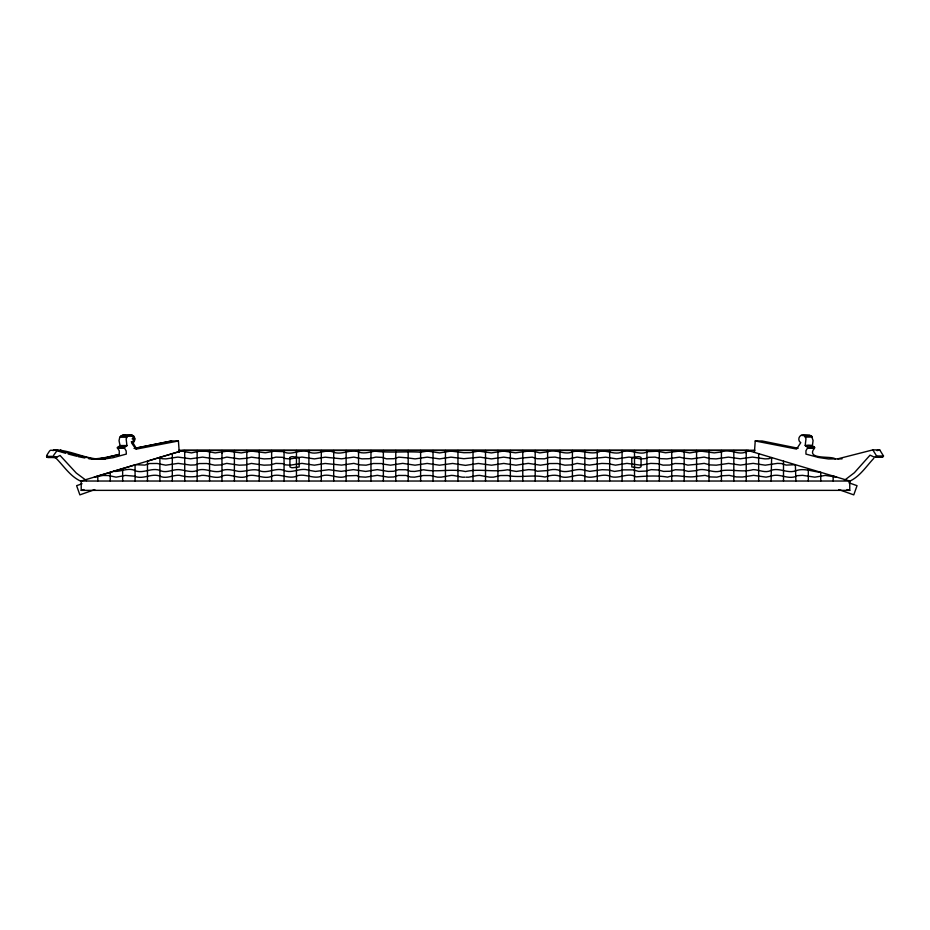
<?xml version="1.0" encoding="UTF-8"?>
<svg xmlns="http://www.w3.org/2000/svg" width="930" height="930" viewBox="0 0 930 930"><rect width="100%" height="100%" fill="white"/><g stroke="black" fill="none" stroke-linecap="round" stroke-linejoin="round"><path stroke-width="1.4" d="M708.997 450.469L708.997 480.961M221.968 480.961L221.968 450.469M122.214 435.775L132.432 435.298C135.42 436.542 135.722 441.169 132.897 442.657L136.454 448.69M754.428 452.166L755.23 440.983L762.123 440.983L798.161 448.272M842.057 458.862L828.456 458.967L818.83 457.537L805.95 454.107L805.961 450.725L807.775 447.597L805.217 445.389L805.985 438.739L804.555 435.775L801.23 435.298C798.231 436.542 797.94 441.169 800.765 442.657L796.568 449.062L755.23 440.983M835.349 458.967C832.036 455.642 808.321 459.815 813.146 450.062C818.04 445.644 807.903 444.738 805.485 445.982M812.367 445.982L813.076 440.529L811.437 435.775L802.974 435.124M132.432 435.298L122.376 435.263L119.761 437.216L119.04 440.692L120.04 445.551L117.401 447.76L119.261 450.876L119.273 454.259L106.008 457.734L91.942 459.153M179.234 452.166L178.421 440.983L135.838 449.19L131.514 442.796C134.42 441.343 134.129 436.635 131.049 435.438L127.631 435.926L126.143 438.902L126.933 445.551L124.295 447.76L126.154 450.876L126.341 454.073L112.89 457.734L102.974 459.199L93.314 459.083L57.3 450.271L50.418 450.271L49.523 451.062L46.988 454.944L46.884 457.118L55.847 457.467L60.078 455.479L76.26 473.033L86.513 480.624M54.661 457.56L53.394 456.363L53.87 454.944L57.3 450.271M844.405 480.345L854.379 472.719L870.05 455.165L874.223 457.095L876.606 455.991L872.817 449.899L837.849 458.827M875.374 457.176L882.256 457.176L883.5 455.991L879.71 449.899L872.817 449.899M721.401 451.98L714.263 452.875L700.825 451.108L689.723 452.91L679.47 451.097L665.601 452.794L657.068 451.248L647.582 451.631C639.538 456.119 630.761 448.632 622.437 451.748C615.335 455.398 607.79 450.26 600.489 451.213C591.503 455.665 581.982 449.55 572.752 451.678C564.626 455.84 556.012 448.341 547.619 451.817M873.816 458.304C866.039 466.558 859.715 476.916 848.916 481.554M135.083 470.534L135.571 470.929C143.929 473.626 151.555 467.406 159.797 470.336C165.877 473.707 172.201 469.394 178.455 469.615C184.617 469.859 190.836 473.033 197.032 470.58C204.891 467.209 212.54 473.312 220.643 471.196C226.304 468.092 232.791 470.278 238.65 471.405C246.218 471.928 253.727 467.546 260.993 471.254C269.003 473.207 276.617 467.104 284.382 470.603C292.148 473.637 299.518 467.802 307.458 469.871A3.418 1 0 0 1 308.737 470.266L315.444 471.44L328.848 469.697L341.205 471.359L353.435 469.627L365.699 471.44L377.348 469.615L388.205 471.429L393.727 471.266L398.447 469.72L405.945 469.755L410.607 471.312L414.641 471.44L420.709 470.429M721.401 470.696C731.817 468.964 742.582 472.638 753.184 469.627C759.159 469.685 765.332 473.579 771.168 470.336C779.41 467.406 787.047 473.626 795.394 470.929C803.532 467.616 812.46 471.65 820.748 472.324L820.748 480.961M53.08 450.69L53.952 449.899C71.389 449.76 87.42 460.687 105.195 458.967M59.973 450.69L60.834 449.899M721.424 451.957C729.597 447.958 738.153 455.898 746.244 451.782M696.558 470.58C704.754 466.988 713.031 474.102 721.389 470.708M696.57 464.326L704.231 463.384L710.125 464.907L716.24 465.186L728.55 463.407L740.443 465.081L753.137 463.373L765.239 465.186L777.457 463.373L781.433 463.547L786.141 465.093L795.371 464.698M547.596 470.568L537.249 471.266L534.413 470.022L528.589 469.615L516.324 471.44L510.268 470.429M696.558 476.3L705.056 475.37L710.415 476.927L716.914 477.137L722.378 475.753L729.26 475.381L736.258 476.916L742.466 477.032L753.637 475.346L766.076 477.148L771.075 476.114M522.776 457.967L515.883 458.897L503.723 457.142L491.435 458.897L480.031 457.153L463.884 458.699L450.945 457.153L439.53 458.897L427.254 457.142L415.082 458.897L408.189 457.967M547.619 470.557C551.537 469.243 556.814 468.848 560.569 470.917C568.637 473.498 575.926 467.674 583.994 470.115L589.76 471.359L602.129 469.697L608.348 469.941L614.544 471.429L622.228 470.266A3.418 1 0 0 1 623.507 469.871L633.016 469.871L638.724 471.405L645.606 471.068L651.279 469.638L658.161 469.987L663.567 471.405L669.984 471.254L675.459 469.72L682.783 470.022L688.305 471.405L696.547 470.592M420.616 452.201L427.568 451.085L439.599 452.91L450.945 451.097L463.919 452.724L470.278 452.619L478.52 451.108L491.366 452.91L503.409 451.085L515.499 452.829L527.775 451.166L533.89 451.41L539.772 452.887L547.596 451.829M696.547 476.311C686.817 478.531 677.191 473.568 667.577 477.125C656.917 475.276 646.78 476.09 636.062 476.846C627.645 471.836 618.136 479.95 609.673 476.079C601.198 472.754 592.143 480.136 584.017 475.835C575.833 473.161 567.904 479.81 559.907 476.195C555.059 474.381 549.688 475.358 545.05 477.032C532.995 474.567 520.881 477.718 509.338 475.846A4.534 1.325 0 0 0 507.327 475.509L500.503 475.544L493.551 477.137A19.6 5.72 0 0 1 489.564 477.125L479.729 475.404A11.764 3.441 0 0 0 477.125 475.555L468.732 477.171A9.649 2.825 0 0 1 466.29 477.171L466.081 477.16M696.547 464.337L687.84 465.14L682.539 463.71L674.948 463.5L669.693 465.035L663.078 465.151L657.929 463.675L650.779 463.407L640.747 465.186L626.971 463.384L615.451 465.186L608.197 463.663L601.768 463.442L589.422 465.105L577.123 463.384L571.299 464.861L564.894 465.186L557.582 463.512L549.595 463.559A3.185 0.93 0 0 0 547.851 464.105L540.446 465.186L528.24 463.373L515.929 465.198L503.781 463.431L491.505 465.198L478.334 463.454L465.488 465.372L452.631 463.454L439.472 465.198L427.184 463.431L415.036 465.198L402.737 463.373L390.519 465.186L383.114 464.105A3.185 0.93 0 0 0 381.381 463.559L373.383 463.512L366.071 465.186L359.666 464.861L353.853 463.384L341.543 465.105L325.175 463.466L314.421 465.186L301.959 463.373L290.218 465.186L285.522 464.872L282.604 463.628L275.885 463.396L270.281 464.942L264.015 465.174L251.379 463.431L245.415 464.942L239.208 465.174L226.746 463.384L220.84 464.907L214.725 465.186L206.844 463.512L199.148 463.57L195.033 464.93L190.522 465.081L178.153 463.373L165.738 465.186L157.158 463.477L149.532 463.547L144.824 465.093L135.606 464.698L94.372 477.078L103.032 475.463L108.531 475.555L116.111 477.16L125.434 475.416L135.059 476.218M771.086 476.102C779.317 473.01 787.071 479.415 795.441 476.625L796.615 475.742L802.555 475.335L814.866 477.16L825.259 475.416L836.593 477.078L833.152 476.044L833.152 480.961M420.651 470.475L421.639 470.138A4.534 1.325 0 0 1 423.638 469.79C437.763 472.498 451.434 468.395 465.488 471.557C479.543 468.395 493.214 472.498 507.327 469.79A4.534 1.325 0 0 1 509.338 470.138L510.314 470.475M522.776 457.932L532.227 457.165L536.982 458.699L544.515 458.827L548.805 457.421L555.071 457.095L561.836 458.699L569.032 458.839L577.1 457.107L589.376 458.816L605.732 457.188L616.544 458.897L629.04 457.083L640.875 458.897L645.42 458.583L648.35 457.351L655.034 457.118L660.66 458.653L666.903 458.897L679.551 457.153L684.166 458.234L684.166 450.469M119.4 446.877L120.389 446.307M746.267 451.759L746.534 451.643A3.685 1.081 0 0 1 747.592 451.364L750.208 451.131L748.022 450.469L182.943 450.469L81.212 481.031L81.212 490.366L849.764 490.366L849.764 481.031L748.022 450.469M420.604 452.213C405.178 451.201 390.228 453.108 374.883 451.12C369.036 452.271 362.688 454.363 356.992 451.329C349.006 449.678 341.728 455.014 333.719 452.294M129.107 435.775L130.688 435.124M82.038 483.751L76.62 485.681L79.875 494.876L94.802 489.587M333.707 452.282C325.674 448.365 317.037 455.781 308.818 451.98C300.599 448.272 291.485 456.293 283.394 451.631L273.897 451.248L265.376 452.794L251.495 451.097L241.242 452.91L227.618 451.085L215.214 452.91L205.53 451.12L199.241 451.224L191.452 452.91L184.431 451.643A3.685 1.081 0 0 0 183.384 451.364L180.769 451.131L147.475 461.129L147.463 480.961M81.212 490.366L83.956 489.54M119.447 454.561L98.313 458.967L88.931 458.827M177.444 441.262L178.409 440.983L171.527 440.983L134.222 448.481M171.527 440.983L134.397 448.388M877.083 450.655L879.71 449.899M809.856 435.124L801.23 435.298M47.779 457.56L55.847 457.467M52.545 457.095L51.394 457.176L56.916 457.176M464.884 477.16L464.675 477.171A9.649 2.825 0 0 1 462.245 477.171L453.84 475.555A11.764 3.441 0 0 0 451.236 475.404L441.401 477.125A19.6 5.72 0 0 1 437.425 477.137L430.462 475.544L423.638 475.509A4.534 1.325 0 0 0 421.639 475.846L414.582 477.16L410.583 477.02L405.922 475.474L398.412 475.439L393.692 476.985L388.194 477.137L377.336 475.335L365.618 477.16L359.503 476.776L356.574 475.532L346.96 475.835C339.229 479.985 330.731 473.405 322.594 475.66C314.584 479.915 306.272 473.556 297.891 475.59C289.765 480.008 281.244 473.405 272.746 475.718C264.945 480.31 256.238 473.591 248.112 475.753C240.114 480.229 231.512 473.417 223.188 475.672C216.551 479.88 208.692 474.87 201.705 475.381C194.475 477.299 186.918 477.346 179.641 475.335C172.957 474.672 166.412 479.496 159.902 476.114M131.049 435.438L122.376 435.263M804.555 435.775L811.437 435.775M120.737 435.926L127.631 435.926M130.967 436.158L133.722 436.158M805.496 437.065L812.39 437.065M119.761 437.216L126.654 437.216M132.107 438.867L134.862 438.867M131.293 441.704L134.048 441.704M805.217 445.389L812.099 445.389M120.04 445.551L126.933 445.551M119.772 446.133L126.654 446.133M807.647 447.179L814.54 447.179M117.529 447.342L124.422 447.342M807.775 447.597L814.668 447.597M117.401 447.76L124.295 447.76M117.436 448.19L124.329 448.19M807.74 448.028L814.634 448.028M178.932 450.248L754.904 450.248M876.606 455.991L883.5 455.991M46.5 456.363L53.394 456.363M876.234 456.735L883.116 456.735M46.884 457.118L53.777 457.118M81.212 481.031L849.764 481.031M113.483 471.347C120.702 472.103 127.875 467.267 135.059 470.51M881.117 457.095L882.256 457.176M123.795 435.124L125.538 435.298M78.19 456.642L84.897 458.002M68.157 453.991L76.934 456.305M53.952 449.899L56.579 450.655M57.881 451.038L65.612 453.282M795.371 464.698L795.894 480.961M847.009 489.54L849.764 490.366M848.904 482.798L857.042 485.681L853.775 494.876L838.86 489.587M159.332 457.56L162.145 458.734L165.924 458.897L177.839 457.083L190.627 458.792L202.577 457.118L214.877 458.897L220.898 458.606L226.839 457.095L239.289 458.897L246.81 458.246L246.81 480.961M80.852 481.228C69.529 476.102 63.182 464.872 54.417 456.618M408.189 457.932L398.738 457.165L393.983 458.699L386.45 458.827L382.172 457.421L375.906 457.095L369.14 458.699L361.933 458.839L353.865 457.107L341.589 458.816L325.244 457.188L314.433 458.897L301.925 457.083L290.09 458.897L285.545 458.583L282.615 457.351L275.931 457.118L270.305 458.653L264.062 458.897L251.426 457.153L246.81 458.234L246.81 450.469M159.89 476.102C151.648 473.01 143.894 479.415 135.524 476.625L135.083 476.241M808.31 468.581L808.31 480.961M783.502 461.129L783.502 480.961M771.086 480.961L771.633 457.56L768.819 458.734L765.041 458.897L752.463 457.083L740.338 458.792L728.388 457.118L716.088 458.897L710.078 458.606L704.126 457.095L691.676 458.897L684.166 458.246L684.166 480.961M758.648 453.666L758.648 480.961M746.255 450.469L746.255 453.236M746.22 453.189L746.22 480.961M733.828 450.469L733.817 480.961M721.413 450.469L721.413 480.961M696.582 450.469L696.57 480.961M671.739 450.469L671.751 480.961M659.323 450.469L659.335 480.961M646.92 450.469L646.896 480.961M634.516 450.469L634.504 480.961M622.065 450.469L622.1 480.961M609.673 450.469L609.673 480.961M597.281 480.961L597.258 450.469M584.842 450.469L584.831 480.961M572.403 450.469L572.427 480.961M560.011 450.469L560.011 480.961M547.607 450.469L547.607 480.961M535.18 450.469L535.192 480.961M522.788 450.469L522.776 480.961M510.349 450.469L510.349 480.961M497.934 450.469L497.945 480.961M485.518 450.469L485.518 480.961M473.021 450.469L473.021 480.961M457.955 450.469L457.955 480.961M445.447 450.469L445.447 480.961M433.031 450.469L433.02 480.961M420.627 450.469L420.616 480.961M408.177 450.469L408.189 480.961M395.785 450.469L395.773 480.961M383.369 480.961L383.358 450.469M370.965 480.961L370.965 450.469M358.562 450.469L358.562 453.201M358.55 453.236L358.55 480.961M346.123 450.469L346.134 480.961M333.719 450.469L333.684 480.961M321.292 450.469L321.292 480.961M308.9 450.469L308.865 480.961M296.461 450.469L296.461 480.961M284.045 450.469L284.069 480.961M271.641 450.469L271.63 480.961M259.226 450.469L259.226 480.961M234.383 450.469L234.406 480.961M221.968 451.794L221.968 453.201M209.564 450.469L209.552 480.961M197.137 450.469L197.148 480.961M184.71 450.469L184.744 480.961M172.317 453.666L172.317 480.961M159.89 457.397L159.89 480.961M135.071 464.849L135.071 480.961M122.655 468.581L122.655 480.961M110.228 472.312L110.228 480.961M97.813 476.044L97.813 480.961M631.772 457.548L631.807 466.976L638.143 467.72A2.778 0.814 0 0 0 639.584 467.604L641.061 466.732L641.061 457.49L639.654 456.793A2.778 0.814 0 0 0 638.166 456.665L631.772 457.548M289.916 457.49L289.928 466.918L291.392 467.604A2.778 0.814 0 0 0 292.834 467.72L299.169 466.976L299.204 457.548L292.81 456.665A2.778 0.814 0 0 0 291.322 456.793L289.916 457.49"/></g></svg>
